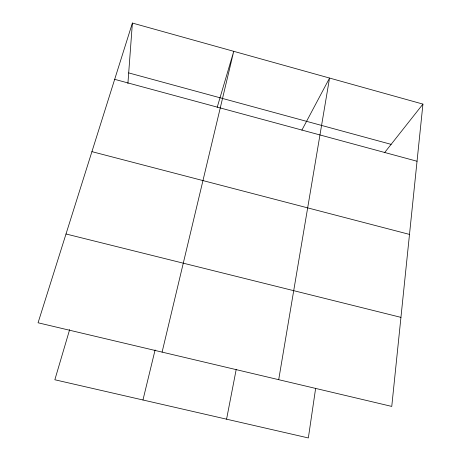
<?xml version="1.0" encoding="UTF-8"?>
<svg xmlns="http://www.w3.org/2000/svg" width="461" height="461" viewBox="0 0 461 461"><rect width="100%" height="100%" fill="white"/><g stroke="black" fill="none" stroke-linecap="round" stroke-linejoin="round"><path stroke-width="0.69" d="M127.904 83.55L132.393 23.05L422.933 104.105L391.758 406.418L38.067 322.781L132.393 23.05M315.647 388.266L308.346 437.95L54.847 379.766L69.663 329.563M278.703 379.68L329.552 78.053L301.874 130.146M226.57 419.182L236.228 369.307M162.099 352.112L233.744 51.327L217.171 107.373M142.962 399.987L155.098 349.945M384.514 152.729L422.933 104.105M66.015 233.986L400.937 317.364M91.923 151.646L409.495 234.407M114.68 79.338L417.038 161.252M128.694 72.907L391.13 144.362"/></g></svg>
